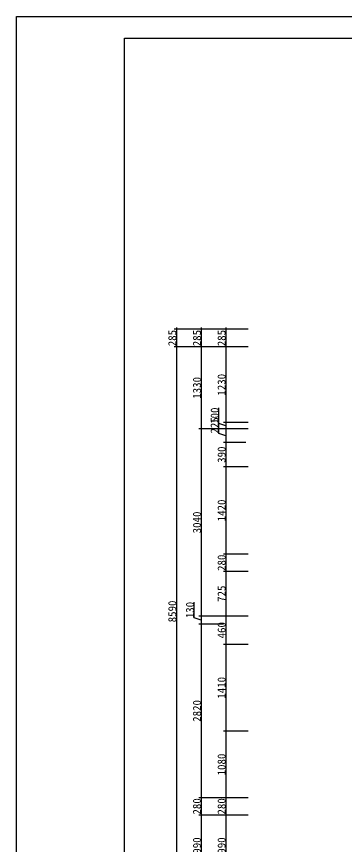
# Model space of a CAD drawing. Extents: x 13886 to 74789, y -750269 to -704302.
# Drawn here: x 13886 to 19236, y -742950 to -729479 of the extents above; entities that cross this region are included whole.
import ezdxf

# ---------------------------------------------------------------- set-up
doc = ezdxf.new("R2010")
doc.units = 0
doc.header["$LTSCALE"] = 10
doc.layers.get('0').update_dxf_attribs({"linetype": 'CONTINUOUS'})
doc.layers.get('DEFPOINTS').update_dxf_attribs({"linetype": 'CONTINUOUS'})
doc.layers.add('__A', color=14, linetype='CONTINUOUS')
doc.styles.get("Standard").update_dxf_attribs({"font": 'NSimSun.ttf'})
doc.dimstyles.get("Standard").update_dxf_attribs({"dimtxt": 0.18, "dimasz": 0.18, "dimexe": 0.18, "dimexo": 0.0625, "dimgap": 0.09, "dimtad": 0, "dimtih": 1, "dimtoh": 1, "dimdec": 4, "dimzin": 0, "dimtxsty": 'STANDARD', "dimcen": 0.09, "dimazin": 3, "dimtfac": 1, "dimtdec": 4, "dimtofl": 0, "dimtmove": 0, "dimatfit": 3, "dimtolj": 1, "dimtzin": 0})

# ---------------------------------------------------------------- blocks, each defined once
blk = doc.blocks.new('HTHJGJ')
at = {"layer": '__A', "ltscale": 150}
for p, q in [((13886, -729479), (43286, -729479)), ((13886, -750269), (13886, -729479)), ((15636, -729829), (42936, -729829)), ((15636, -749919), (15636, -729829))]:
    blk.add_line(p, q, dxfattribs=at)
blk = doc.blocks.new('_ARCHTICK')
at = {"color": 0, "linetype": 'BYBLOCK', "const_width": 0.15}
blk.add_lwpolyline([(-0.5, -0.5), (0.5, 0.5)], dxfattribs=at)
blk = doc.blocks.new('*D1456')
at = {"color": 250, "ltscale": 60}
for p, q in [((16842, -734556), (16442, -734556)), ((16482, -734526), (16482, -734871)), ((16842, -734841), (16442, -734841))]:
    blk.add_line(p, q, dxfattribs=at)
at = {"layer": 'DEFPOINTS', "color": 0, "ltscale": 60}
for p in [(16882, -734556), (16482, -734841), (16882, -734841)]:
    blk.add_point(p, dxfattribs=at)
at = {"color": 250, "ltscale": 60, "xscale": 20, "yscale": 20, "zscale": 20}
for p, rotation in [((16482, -734556), 90), ((16482, -734841), 270)]:
    blk.add_blockref('_ARCHTICK', p, dxfattribs=dict(at, rotation=rotation))
at = {"color": 3, "ltscale": 60, "insert": (16412, -734698), "char_height": 130, "attachment_point": 5, "rotation": 90}
blk.add_mtext('\\A1;285', dxfattribs=at)
blk = doc.blocks.new('*D1457')
at = {"color": 250, "ltscale": 60}
for p, q in [((16842, -734841), (16442, -734841)), ((16482, -734811), (16482, -743461)), ((16842, -743431), (16442, -743431))]:
    blk.add_line(p, q, dxfattribs=at)
at = {"layer": 'DEFPOINTS', "color": 0, "ltscale": 60}
for p in [(16882, -734841), (16482, -743431), (16882, -743431)]:
    blk.add_point(p, dxfattribs=at)
at = {"color": 250, "ltscale": 60, "xscale": 20, "yscale": 20, "zscale": 20}
for p, rotation in [((16482, -734841), 90), ((16482, -743431), 270)]:
    blk.add_blockref('_ARCHTICK', p, dxfattribs=dict(at, rotation=rotation))
at = {"color": 3, "ltscale": 60, "insert": (16412, -739136), "char_height": 130, "attachment_point": 5, "rotation": 90}
blk.add_mtext('\\A1;8590', dxfattribs=at)
blk = doc.blocks.new('*D1459')
at = {"color": 250, "ltscale": 60}
for p, q in [((17242, -734556), (16842, -734556)), ((16882, -734526), (16882, -734871)), ((17242, -734841), (16842, -734841))]:
    blk.add_line(p, q, dxfattribs=at)
at = {"layer": 'DEFPOINTS', "color": 0, "ltscale": 60}
for p in [(17282, -734556), (16882, -734841), (17282, -734841)]:
    blk.add_point(p, dxfattribs=at)
at = {"color": 250, "ltscale": 60, "xscale": 20, "yscale": 20, "zscale": 20}
for p, rotation in [((16882, -734556), 90), ((16882, -734841), 270)]:
    blk.add_blockref('_ARCHTICK', p, dxfattribs=dict(at, rotation=rotation))
at = {"color": 3, "ltscale": 60, "insert": (16812, -734698), "char_height": 130, "attachment_point": 5, "rotation": 90}
blk.add_mtext('\\A1;285', dxfattribs=at)
blk = doc.blocks.new('*D1460')
at = {"color": 250, "ltscale": 60}
for p, q in [((17242, -734841), (16842, -734841)), ((16882, -734811), (16882, -736201)), ((17242, -736171), (16842, -736171))]:
    blk.add_line(p, q, dxfattribs=at)
at = {"layer": 'DEFPOINTS', "color": 0, "ltscale": 60}
for p in [(17282, -734841), (16882, -736171), (17282, -736171)]:
    blk.add_point(p, dxfattribs=at)
at = {"color": 250, "ltscale": 60, "xscale": 20, "yscale": 20, "zscale": 20}
for p, rotation in [((16882, -734841), 90), ((16882, -736171), 270)]:
    blk.add_blockref('_ARCHTICK', p, dxfattribs=dict(at, rotation=rotation))
at = {"color": 3, "ltscale": 60, "insert": (16812, -735506), "char_height": 130, "attachment_point": 5, "rotation": 90}
blk.add_mtext('\\A1;1330', dxfattribs=at)
blk = doc.blocks.new('*D1461')
at = {"color": 250, "ltscale": 60}
for p, q in [((17242, -736171), (16842, -736171)), ((16882, -736141), (16882, -739241)), ((17242, -739211), (16842, -739211))]:
    blk.add_line(p, q, dxfattribs=at)
at = {"layer": 'DEFPOINTS', "color": 0, "ltscale": 60}
for p in [(17282, -736171), (16882, -739211), (17282, -739211)]:
    blk.add_point(p, dxfattribs=at)
at = {"color": 250, "ltscale": 60, "xscale": 20, "yscale": 20, "zscale": 20}
for p, rotation in [((16882, -736171), 90), ((16882, -739211), 270)]:
    blk.add_blockref('_ARCHTICK', p, dxfattribs=dict(at, rotation=rotation))
at = {"color": 3, "ltscale": 60, "insert": (16812, -737691), "char_height": 130, "attachment_point": 5, "rotation": 90}
blk.add_mtext('\\A1;3040', dxfattribs=at)
blk = doc.blocks.new('*D1462')
at = {"color": 250, "ltscale": 60}
for p, q in [((16769, -739242), (16769, -738985)), ((16882, -739276), (16769, -739242)), ((17242, -739211), (16842, -739211)), ((16882, -739181), (16882, -739371)), ((17242, -739341), (16842, -739341))]:
    blk.add_line(p, q, dxfattribs=at)
at = {"layer": 'DEFPOINTS', "color": 0, "ltscale": 60}
for p in [(17282, -739211), (16882, -739341), (17282, -739341)]:
    blk.add_point(p, dxfattribs=at)
at = {"color": 250, "ltscale": 60, "xscale": 20, "yscale": 20, "zscale": 20}
for p, rotation in [((16882, -739211), 90), ((16882, -739341), 270)]:
    blk.add_blockref('_ARCHTICK', p, dxfattribs=dict(at, rotation=rotation))
at = {"color": 3, "ltscale": 60, "insert": (16699, -739113), "char_height": 130, "attachment_point": 5, "rotation": 90}
blk.add_mtext('\\A1;130', dxfattribs=at)
blk = doc.blocks.new('*D1463')
at = {"color": 250, "ltscale": 60}
for p, q in [((17242, -739341), (16842, -739341)), ((16882, -739311), (16882, -742191)), ((17242, -742161), (16842, -742161))]:
    blk.add_line(p, q, dxfattribs=at)
at = {"layer": 'DEFPOINTS', "color": 0, "ltscale": 60}
for p in [(17282, -739341), (16882, -742161), (17282, -742161)]:
    blk.add_point(p, dxfattribs=at)
at = {"color": 250, "ltscale": 60, "xscale": 20, "yscale": 20, "zscale": 20}
for p, rotation in [((16882, -739341), 90), ((16882, -742161), 270)]:
    blk.add_blockref('_ARCHTICK', p, dxfattribs=dict(at, rotation=rotation))
at = {"color": 3, "ltscale": 60, "insert": (16812, -740751), "char_height": 130, "attachment_point": 5, "rotation": 90}
blk.add_mtext('\\A1;2820', dxfattribs=at)
blk = doc.blocks.new('*D1464')
at = {"color": 250, "ltscale": 60}
for p, q in [((16882, -742131), (16882, -742471)), ((17242, -742161), (16842, -742161)), ((17242, -742441), (16842, -742441))]:
    blk.add_line(p, q, dxfattribs=at)
at = {"layer": 'DEFPOINTS', "color": 0, "ltscale": 60}
for p in [(17282, -742161), (16882, -742441), (17282, -742441)]:
    blk.add_point(p, dxfattribs=at)
at = {"color": 250, "ltscale": 60, "xscale": 20, "yscale": 20, "zscale": 20}
for p, rotation in [((16882, -742161), 90), ((16882, -742441), 270)]:
    blk.add_blockref('_ARCHTICK', p, dxfattribs=dict(at, rotation=rotation))
at = {"color": 3, "ltscale": 60, "insert": (16812, -742301), "char_height": 130, "attachment_point": 5, "rotation": 90}
blk.add_mtext('\\A1;280', dxfattribs=at)
blk = doc.blocks.new('*D1465')
at = {"color": 250, "ltscale": 60}
for p, q in [((17242, -742441), (16842, -742441)), ((16882, -742411), (16882, -743461)), ((17242, -743431), (16842, -743431))]:
    blk.add_line(p, q, dxfattribs=at)
at = {"layer": 'DEFPOINTS', "color": 0, "ltscale": 60}
for p in [(17282, -742441), (16882, -743431), (17282, -743431)]:
    blk.add_point(p, dxfattribs=at)
at = {"color": 250, "ltscale": 60, "xscale": 20, "yscale": 20, "zscale": 20}
for p, rotation in [((16882, -742441), 90), ((16882, -743431), 270)]:
    blk.add_blockref('_ARCHTICK', p, dxfattribs=dict(at, rotation=rotation))
at = {"color": 3, "ltscale": 60, "insert": (16812, -742936), "char_height": 130, "attachment_point": 5, "rotation": 90}
blk.add_mtext('\\A1;990', dxfattribs=at)
blk = doc.blocks.new('*D1467')
at = {"color": 250, "ltscale": 60}
for p, q in [((17642, -734556), (17242, -734556)), ((17282, -734526), (17282, -734871)), ((17642, -734841), (17242, -734841))]:
    blk.add_line(p, q, dxfattribs=at)
at = {"layer": 'DEFPOINTS', "color": 0, "ltscale": 60}
for p in [(17682, -734556), (17282, -734841), (17682, -734841)]:
    blk.add_point(p, dxfattribs=at)
at = {"color": 250, "ltscale": 60, "xscale": 20, "yscale": 20, "zscale": 20}
for p, rotation in [((17282, -734556), 90), ((17282, -734841), 270)]:
    blk.add_blockref('_ARCHTICK', p, dxfattribs=dict(at, rotation=rotation))
at = {"color": 3, "ltscale": 60, "insert": (17212, -734698), "char_height": 130, "attachment_point": 5, "rotation": 90}
blk.add_mtext('\\A1;285', dxfattribs=at)
blk = doc.blocks.new('*D1468')
at = {"color": 250, "ltscale": 60}
for p, q in [((17642, -734841), (17242, -734841)), ((17282, -734811), (17282, -736101)), ((17642, -736071), (17242, -736071))]:
    blk.add_line(p, q, dxfattribs=at)
at = {"layer": 'DEFPOINTS', "color": 0, "ltscale": 60}
for p in [(17682, -734841), (17282, -736071), (17682, -736071)]:
    blk.add_point(p, dxfattribs=at)
at = {"color": 250, "ltscale": 60, "xscale": 20, "yscale": 20, "zscale": 20}
for p, rotation in [((17282, -734841), 90), ((17282, -736071), 270)]:
    blk.add_blockref('_ARCHTICK', p, dxfattribs=dict(at, rotation=rotation))
at = {"color": 3, "ltscale": 60, "insert": (17212, -735456), "char_height": 130, "attachment_point": 5, "rotation": 90}
blk.add_mtext('\\A1;1230', dxfattribs=at)
blk = doc.blocks.new('*D1469')
at = {"color": 250, "ltscale": 60}
for p, q in [((17169, -736087), (17169, -735830)), ((17642, -736071), (17242, -736071)), ((17282, -736041), (17282, -736201)), ((17282, -736121), (17169, -736087)), ((17642, -736171), (17242, -736171))]:
    blk.add_line(p, q, dxfattribs=at)
at = {"layer": 'DEFPOINTS', "color": 0, "ltscale": 60}
for p in [(17682, -736071), (17282, -736171), (17682, -736171)]:
    blk.add_point(p, dxfattribs=at)
at = {"color": 250, "ltscale": 60, "xscale": 20, "yscale": 20, "zscale": 20}
for p, rotation in [((17282, -736071), 90), ((17282, -736171), 270)]:
    blk.add_blockref('_ARCHTICK', p, dxfattribs=dict(at, rotation=rotation))
at = {"color": 3, "ltscale": 60, "insert": (17099, -735958), "char_height": 130, "attachment_point": 5, "rotation": 90}
blk.add_mtext('\\A1;100', dxfattribs=at)
blk = doc.blocks.new('*D1470')
at = {"color": 250, "ltscale": 60}
for p, q in [((17169, -736249), (17169, -735983)), ((17642, -736171), (17242, -736171)), ((17282, -736141), (17282, -736426)), ((17282, -736283), (17169, -736249)), ((17602, -736396), (17242, -736396))]:
    blk.add_line(p, q, dxfattribs=at)
at = {"layer": 'DEFPOINTS', "color": 0, "ltscale": 60}
for p in [(17682, -736171), (17282, -736396), (17642, -736396)]:
    blk.add_point(p, dxfattribs=at)
at = {"color": 250, "ltscale": 60, "xscale": 20, "yscale": 20, "zscale": 20}
for p, rotation in [((17282, -736171), 90), ((17282, -736396), 270)]:
    blk.add_blockref('_ARCHTICK', p, dxfattribs=dict(at, rotation=rotation))
at = {"color": 3, "ltscale": 60, "insert": (17099, -736116), "char_height": 130, "attachment_point": 5, "rotation": 90}
blk.add_mtext('\\A1;225', dxfattribs=at)
blk = doc.blocks.new('*D1471')
at = {"color": 250, "ltscale": 60}
for p, q in [((17602, -736396), (17242, -736396)), ((17282, -736366), (17282, -736816)), ((17642, -736786), (17242, -736786))]:
    blk.add_line(p, q, dxfattribs=at)
at = {"layer": 'DEFPOINTS', "color": 0, "ltscale": 60}
for p in [(17642, -736396), (17282, -736786), (17682, -736786)]:
    blk.add_point(p, dxfattribs=at)
at = {"color": 250, "ltscale": 60, "xscale": 20, "yscale": 20, "zscale": 20}
for p, rotation in [((17282, -736396), 90), ((17282, -736786), 270)]:
    blk.add_blockref('_ARCHTICK', p, dxfattribs=dict(at, rotation=rotation))
at = {"color": 3, "ltscale": 60, "insert": (17212, -736591), "char_height": 130, "attachment_point": 5, "rotation": 90}
blk.add_mtext('\\A1;390', dxfattribs=at)
blk = doc.blocks.new('*D1472')
at = {"color": 250, "ltscale": 60}
for p, q in [((17642, -736786), (17242, -736786)), ((17282, -736756), (17282, -738236)), ((17642, -738206), (17242, -738206))]:
    blk.add_line(p, q, dxfattribs=at)
at = {"layer": 'DEFPOINTS', "color": 0, "ltscale": 60}
for p in [(17682, -736786), (17282, -738206), (17682, -738206)]:
    blk.add_point(p, dxfattribs=at)
at = {"color": 250, "ltscale": 60, "xscale": 20, "yscale": 20, "zscale": 20}
for p, rotation in [((17282, -736786), 90), ((17282, -738206), 270)]:
    blk.add_blockref('_ARCHTICK', p, dxfattribs=dict(at, rotation=rotation))
at = {"color": 3, "ltscale": 60, "insert": (17212, -737496), "char_height": 130, "attachment_point": 5, "rotation": 90}
blk.add_mtext('\\A1;1420', dxfattribs=at)
blk = doc.blocks.new('*D1473')
at = {"color": 250, "ltscale": 60}
for p, q in [((17642, -738206), (17242, -738206)), ((17282, -738176), (17282, -738516)), ((17642, -738486), (17242, -738486))]:
    blk.add_line(p, q, dxfattribs=at)
at = {"layer": 'DEFPOINTS', "color": 0, "ltscale": 60}
for p in [(17682, -738206), (17282, -738486), (17682, -738486)]:
    blk.add_point(p, dxfattribs=at)
at = {"color": 250, "ltscale": 60, "xscale": 20, "yscale": 20, "zscale": 20}
for p, rotation in [((17282, -738206), 90), ((17282, -738486), 270)]:
    blk.add_blockref('_ARCHTICK', p, dxfattribs=dict(at, rotation=rotation))
at = {"color": 3, "ltscale": 60, "insert": (17212, -738346), "char_height": 130, "attachment_point": 5, "rotation": 90}
blk.add_mtext('\\A1;280', dxfattribs=at)
blk = doc.blocks.new('*D1474')
at = {"color": 250, "ltscale": 60}
for p, q in [((17642, -738486), (17242, -738486)), ((17282, -738456), (17282, -739241)), ((17642, -739211), (17242, -739211))]:
    blk.add_line(p, q, dxfattribs=at)
at = {"layer": 'DEFPOINTS', "color": 0, "ltscale": 60}
for p in [(17682, -738486), (17282, -739211), (17682, -739211)]:
    blk.add_point(p, dxfattribs=at)
at = {"color": 250, "ltscale": 60, "xscale": 20, "yscale": 20, "zscale": 20}
for p, rotation in [((17282, -738486), 90), ((17282, -739211), 270)]:
    blk.add_blockref('_ARCHTICK', p, dxfattribs=dict(at, rotation=rotation))
at = {"color": 3, "ltscale": 60, "insert": (17212, -738848), "char_height": 130, "attachment_point": 5, "rotation": 90}
blk.add_mtext('\\A1;725', dxfattribs=at)
blk = doc.blocks.new('*D1475')
at = {"color": 250, "ltscale": 60}
for p, q in [((17642, -739211), (17242, -739211)), ((17282, -739181), (17282, -739701)), ((17642, -739671), (17242, -739671))]:
    blk.add_line(p, q, dxfattribs=at)
at = {"layer": 'DEFPOINTS', "color": 0, "ltscale": 60}
for p in [(17682, -739211), (17282, -739671), (17682, -739671)]:
    blk.add_point(p, dxfattribs=at)
at = {"color": 250, "ltscale": 60, "xscale": 20, "yscale": 20, "zscale": 20}
for p, rotation in [((17282, -739211), 90), ((17282, -739671), 270)]:
    blk.add_blockref('_ARCHTICK', p, dxfattribs=dict(at, rotation=rotation))
at = {"color": 3, "ltscale": 60, "insert": (17212, -739441), "char_height": 130, "attachment_point": 5, "rotation": 90}
blk.add_mtext('\\A1;460', dxfattribs=at)
blk = doc.blocks.new('*D1476')
at = {"color": 250, "ltscale": 60}
for p, q in [((17642, -739671), (17242, -739671)), ((17282, -739641), (17282, -741111)), ((17642, -741081), (17242, -741081))]:
    blk.add_line(p, q, dxfattribs=at)
at = {"layer": 'DEFPOINTS', "color": 0, "ltscale": 60}
for p in [(17682, -739671), (17282, -741081), (17682, -741081)]:
    blk.add_point(p, dxfattribs=at)
at = {"color": 250, "ltscale": 60, "xscale": 20, "yscale": 20, "zscale": 20}
for p, rotation in [((17282, -739671), 90), ((17282, -741081), 270)]:
    blk.add_blockref('_ARCHTICK', p, dxfattribs=dict(at, rotation=rotation))
at = {"color": 3, "ltscale": 60, "insert": (17212, -740376), "char_height": 130, "attachment_point": 5, "rotation": 90}
blk.add_mtext('\\A1;1410', dxfattribs=at)
blk = doc.blocks.new('*D1477')
at = {"color": 250, "ltscale": 60}
for p, q in [((17282, -741051), (17282, -742191)), ((17642, -741081), (17242, -741081)), ((17642, -742161), (17242, -742161))]:
    blk.add_line(p, q, dxfattribs=at)
at = {"layer": 'DEFPOINTS', "color": 0, "ltscale": 60}
for p in [(17682, -741081), (17282, -742161), (17682, -742161)]:
    blk.add_point(p, dxfattribs=at)
at = {"color": 250, "ltscale": 60, "xscale": 20, "yscale": 20, "zscale": 20}
for p, rotation in [((17282, -741081), 90), ((17282, -742161), 270)]:
    blk.add_blockref('_ARCHTICK', p, dxfattribs=dict(at, rotation=rotation))
at = {"color": 3, "ltscale": 60, "insert": (17212, -741621), "char_height": 130, "attachment_point": 5, "rotation": 90}
blk.add_mtext('\\A1;1080', dxfattribs=at)
blk = doc.blocks.new('*D1478')
at = {"color": 250, "ltscale": 60}
for p, q in [((17282, -742131), (17282, -742471)), ((17642, -742161), (17242, -742161)), ((17642, -742441), (17242, -742441))]:
    blk.add_line(p, q, dxfattribs=at)
at = {"layer": 'DEFPOINTS', "color": 0, "ltscale": 60}
for p in [(17682, -742161), (17282, -742441), (17682, -742441)]:
    blk.add_point(p, dxfattribs=at)
at = {"color": 250, "ltscale": 60, "xscale": 20, "yscale": 20, "zscale": 20}
for p, rotation in [((17282, -742161), 90), ((17282, -742441), 270)]:
    blk.add_blockref('_ARCHTICK', p, dxfattribs=dict(at, rotation=rotation))
at = {"color": 3, "ltscale": 60, "insert": (17212, -742301), "char_height": 130, "attachment_point": 5, "rotation": 90}
blk.add_mtext('\\A1;280', dxfattribs=at)
blk = doc.blocks.new('*D1479')
at = {"color": 250, "ltscale": 60}
for p, q in [((17642, -742441), (17242, -742441)), ((17282, -742411), (17282, -743461)), ((17642, -743431), (17242, -743431))]:
    blk.add_line(p, q, dxfattribs=at)
at = {"layer": 'DEFPOINTS', "color": 0, "ltscale": 60}
for p in [(17682, -742441), (17282, -743431), (17682, -743431)]:
    blk.add_point(p, dxfattribs=at)
at = {"color": 250, "ltscale": 60, "xscale": 20, "yscale": 20, "zscale": 20}
for p, rotation in [((17282, -742441), 90), ((17282, -743431), 270)]:
    blk.add_blockref('_ARCHTICK', p, dxfattribs=dict(at, rotation=rotation))
at = {"color": 3, "ltscale": 60, "insert": (17212, -742936), "char_height": 130, "attachment_point": 5, "rotation": 90}
blk.add_mtext('\\A1;990', dxfattribs=at)

msp = doc.modelspace()

# ---------------------------------------------------------------- block references
msp.add_blockref('HTHJGJ', (0, 0))

# ---------------------------------------------------------------- dimensions: what is measured, and where the dimension line sits
at = {"ltscale": 60}
for base, p1, p2, picture, middle in [((16481.8, -734840.7), (16881.8, -734555.7), (16881.8, -734840.7), '*D1456', (16411.8, -734698.2)), ((16881.8, -734840.7), (17281.8, -734555.7), (17281.8, -734840.7), '*D1459', (16811.8, -734698.2)), ((17281.8, -734840.7), (17681.8, -734555.7), (17681.8, -734840.7), '*D1467', (17211.8, -734698.2)), ((16481.8, -743430.7), (16881.8, -734840.7), (16881.8, -743430.7), '*D1457', (16411.8, -739135.7)), ((16881.8, -736170.7), (17281.8, -734840.7), (17281.8, -736170.7), '*D1460', (16811.8, -735505.7)), ((17281.8, -736070.7), (17681.8, -734840.7), (17681.8, -736070.7), '*D1468', (17211.8, -735455.7)), ((17281.8, -736170.7), (17681.8, -736070.7), (17681.8, -736170.7), '*D1469', (17099.3, -736082)), ((17281.8, -736395.7), (17681.8, -736170.7), (17641.8, -736395.7), '*D1470', (17099.3, -736244.5)), ((16881.8, -739210.7), (17281.8, -736170.7), (17281.8, -739210.7), '*D1461', (16811.8, -737690.7)), ((17281.8, -736785.7), (17641.8, -736395.7), (17681.8, -736785.7), '*D1471', (17211.8, -736590.7)), ((17281.8, -738205.7), (17681.8, -736785.7), (17681.8, -738205.7), '*D1472', (17211.8, -737495.7)), ((17281.8, -738485.7), (17681.8, -738205.7), (17681.8, -738485.7), '*D1473', (17211.8, -738345.7)), ((17281.8, -739210.7), (17681.8, -738485.7), (17681.8, -739210.7), '*D1474', (17211.8, -738848.2)), ((16881.8, -739340.7), (17281.8, -739210.7), (17281.8, -739340.7), '*D1462', (16699.3, -739237)), ((17281.8, -739670.7), (17681.8, -739210.7), (17681.8, -739670.7), '*D1475', (17211.8, -739440.7)), ((16881.8, -742160.7), (17281.8, -739340.7), (17281.8, -742160.7), '*D1463', (16811.8, -740750.7)), ((17281.8, -741080.7), (17681.8, -739670.7), (17681.8, -741080.7), '*D1476', (17211.8, -740375.7)), ((17281.8, -742160.7), (17681.8, -741080.7), (17681.8, -742160.7), '*D1477', (17211.8, -741620.7)), ((16881.8, -742440.7), (17281.8, -742160.7), (17281.8, -742440.7), '*D1464', (16811.8, -742300.7)), ((17281.8, -742440.7), (17681.8, -742160.7), (17681.8, -742440.7), '*D1478', (17211.8, -742300.7)), ((16881.8, -743430.7), (17281.8, -742440.7), (17281.8, -743430.7), '*D1465', (16811.8, -742935.7)), ((17281.8, -743430.7), (17681.8, -742440.7), (17681.8, -743430.7), '*D1479', (17211.8, -742935.7))]:
    dim = msp.add_linear_dim(base=base, p1=p1, p2=p2, angle=90, dimstyle='STANDARD', override={"dimtxt": 130, "dimasz": 20, "dimexe": 40, "dimexo": 40, "dimgap": 5, "dimtad": 1, "dimtih": 0, "dimtoh": 0, "dimdec": 0, "dimrnd": 5, "dimblk1": 'ARCHTICK', "dimblk2": 'ARCHTICK', "dimsah": 1, "dimdle": 30, "dimclrd": 250, "dimclre": 250, "dimclrt": 3, "dimtdec": 0, "dimtmove": 1, "dimldrblk": 'ARCHTICK', "dimfxl": 15, "dimarcsym": 1}, dxfattribs=at)
    dim.commit()
    dim.dimension.update_dxf_attribs({"geometry": picture, "text_midpoint": middle})

doc.saveas('drawing.dxf')
